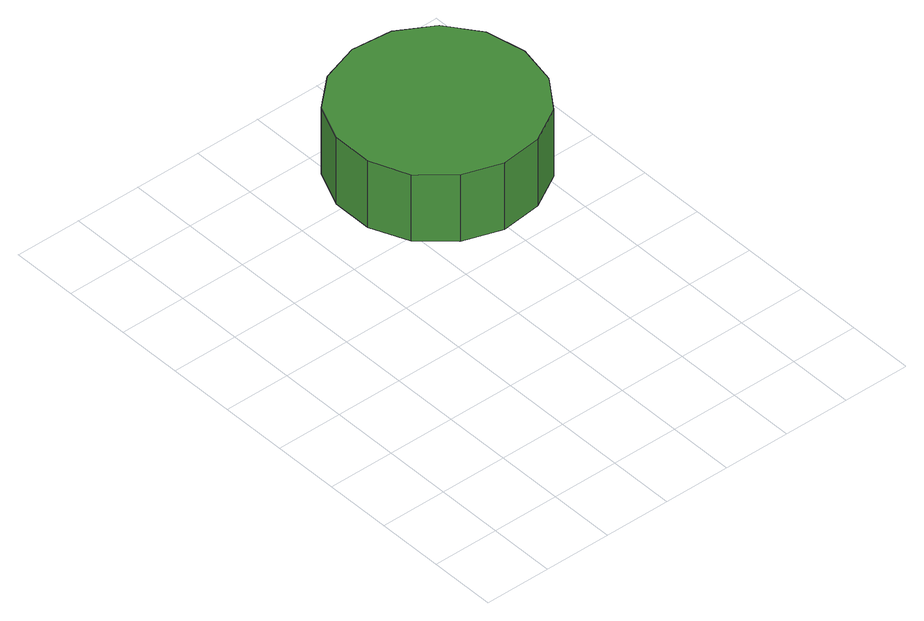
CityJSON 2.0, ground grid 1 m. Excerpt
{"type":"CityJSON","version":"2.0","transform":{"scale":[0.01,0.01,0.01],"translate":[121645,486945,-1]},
"CityObjects":{
"tree1":{"type":"SolitaryVegetationObject","attributes":{"function":"something"}},
"tree2":{"type":"SolitaryVegetationObject","attributes":{"function":"something"},"geometry":[{"type":"MultiSurface","lod":"1","boundaries":[[[0,1,2,3,4,5,6,7,8,9,10,11,12,13,14]],[[15,16,17,18,19,20,21,22,23,24,25,26,27,28,29]],[[0,29,28,1]],[[1,28,27,2]],[[2,27,26,3]],[[3,26,25,4]],[[4,25,24,5]],[[5,24,23,6]],[[6,23,22,7]],[[7,22,21,8]],[[8,21,20,9]],[[9,20,19,10]],[[10,19,18,11]],[[11,18,17,12]],[[12,17,16,13]],[[13,16,15,14]],[[14,15,29,0]]]}]},
"tree3":{"type":"SolitaryVegetationObject","attributes":{"function":"something"}},
"tree4":{"type":"SolitaryVegetationObject","attributes":{"function":"something"}}
},
"vertices":[
[557,581,168],[545,641,168],[509,690,168],[456,721,168],[395,727,168],[337,708,168],[291,667,168],[267,611,168],[267,550,168],[291,494,168],[337,453,168],[395,434,168],[456,441,168],[509,471,168],[545,521,168],[545,521,58],[509,471,58],[456,441,58],[395,434,58],[337,453,58],[291,494,58],[267,550,58],[267,611,58],[291,667,58],[337,708,58],[395,727,58],[456,721,58],[509,690,58],[545,641,58],[557,581,58]
]}
